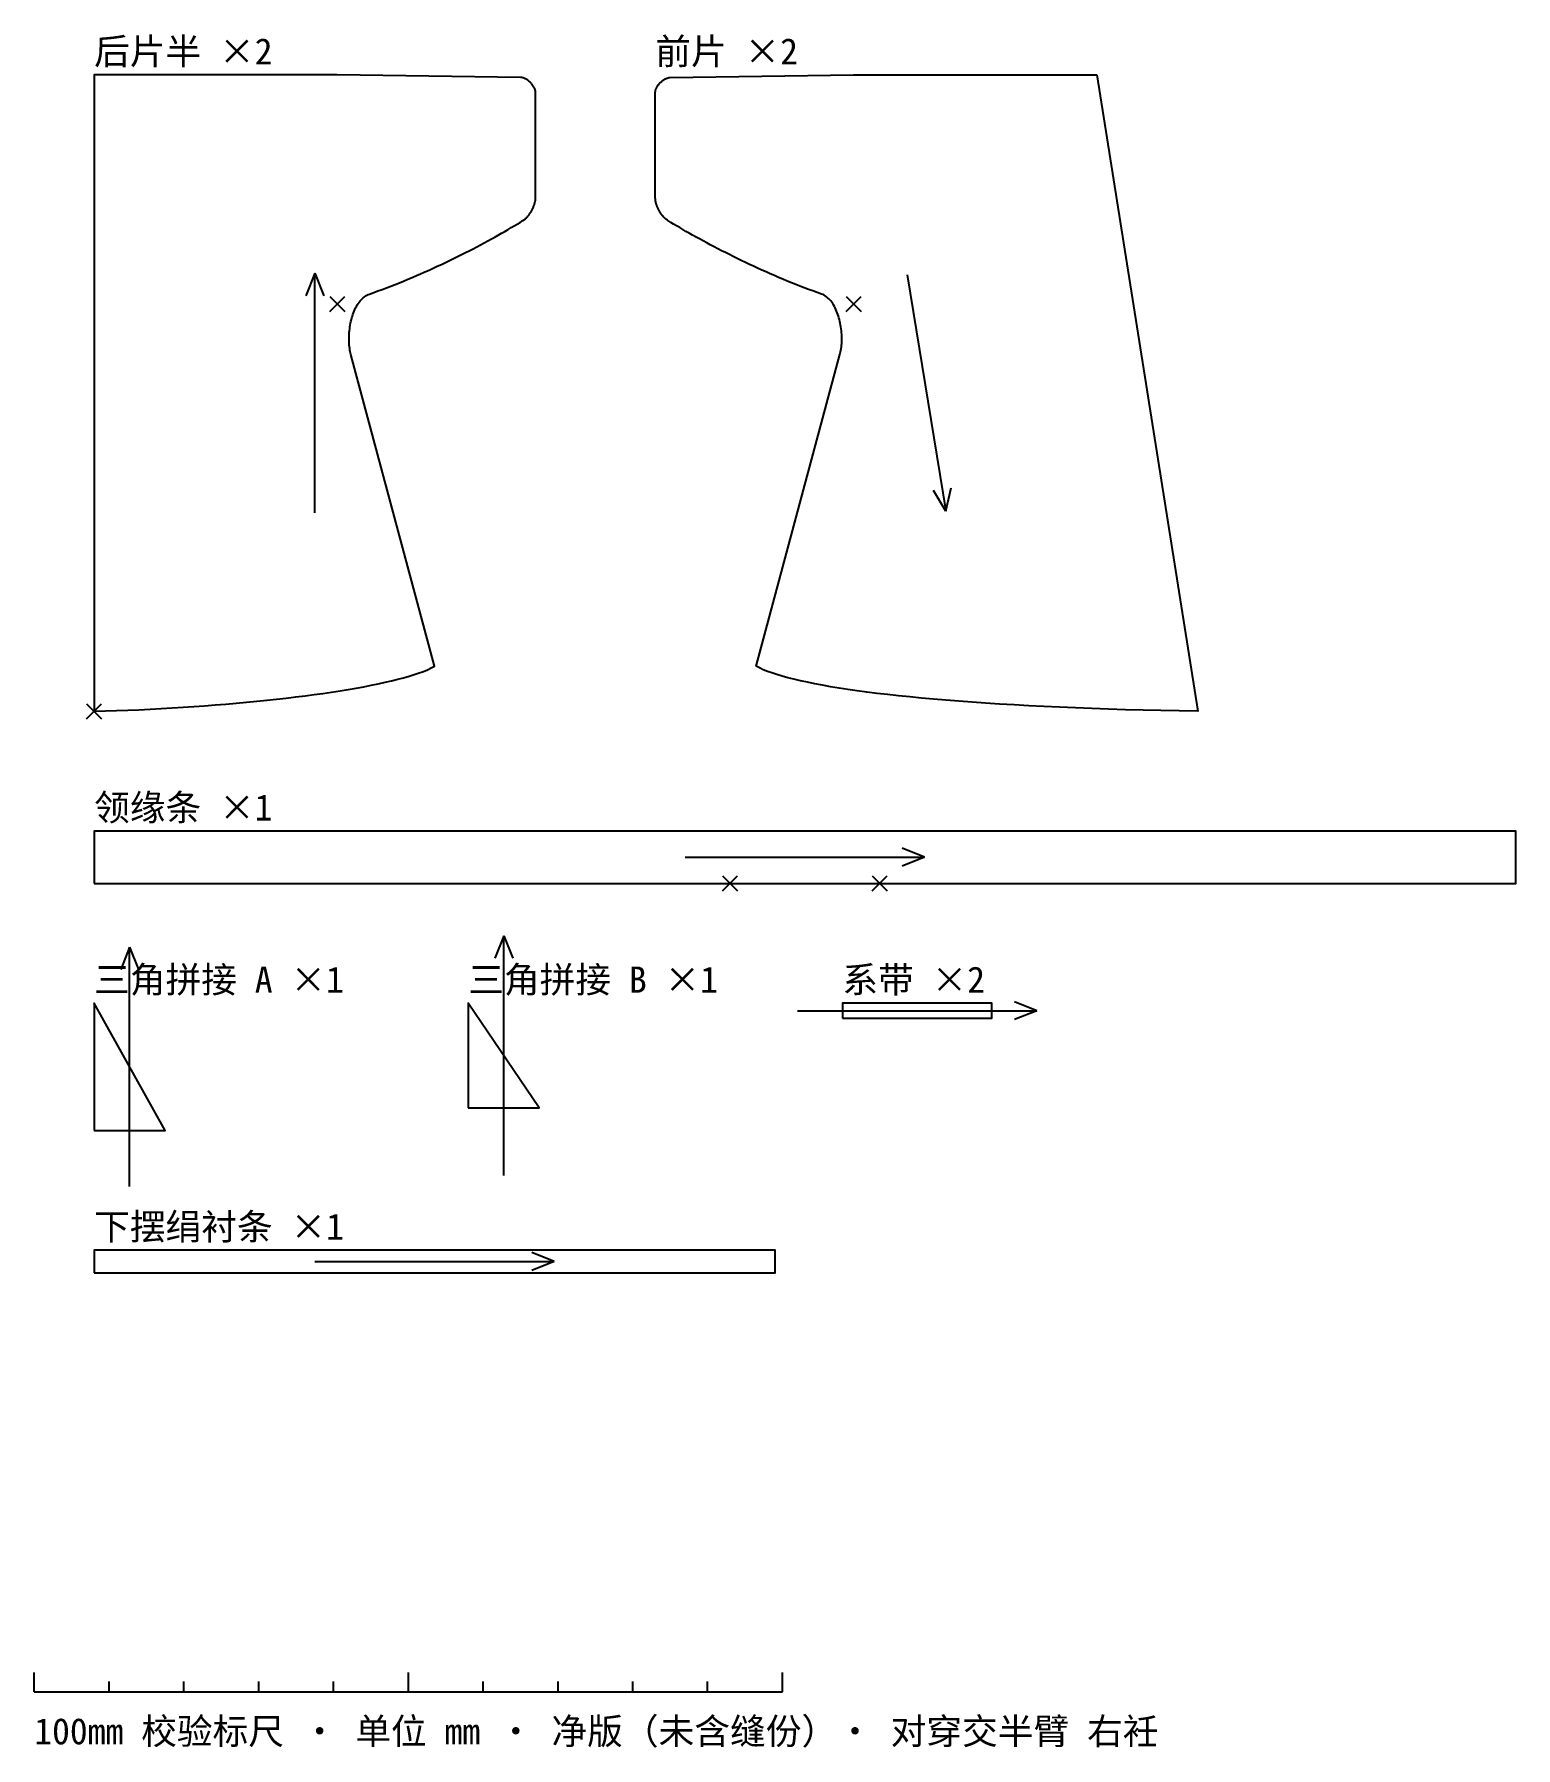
# Model space of a CAD drawing. Header units: millimetres. Extents: x 40 to 2020, y -135 to 2154.
import ezdxf

# ---------------------------------------------------------------- set-up
doc = ezdxf.new("R2010")
doc.units = ezdxf.units.MM
for name, color, linetype in [('CUT_轮廓', 7, 'Continuous'), ('DIM_标注', 4, 'Continuous'), ('GRAIN_布纹', 8, 'Continuous'), ('NOTCH_刀口', 1, 'Continuous'), ('TEXT_文字', 3, 'Continuous')]:
    doc.layers.add(name, color=color, linetype=linetype)
doc.styles.add('CN', font='simsun.ttc')

msp = doc.modelspace()

# ---------------------------------------------------------------- linework, layer by layer
at = {"layer": 'CUT_轮廓'}
for points in [[(120, 1250), (135, 1250.4), (150, 1250.9), (164.9, 1251.5), (179.9, 1252.1), (194.7, 1252.8), (209.5, 1253.5), (224.2, 1254.4), (238.8, 1255.3), (253.3, 1256.2), (267.7, 1257.3), (282, 1258.4), (296.1, 1259.5), (310, 1260.7), (323.8, 1262), (337.4, 1263.3), (350.7, 1264.6), (363.9, 1266.1), (376.8, 1267.5), (389.5, 1269.1), (401.9, 1270.6), (414, 1272.2), (425.9, 1273.9), (437.4, 1275.6), (448.7, 1277.4), (459.6, 1279.2), (470.2, 1281), (480.4, 1282.8), (490.3, 1284.8), (499.7, 1286.7), (508.8, 1288.7), (517.5, 1290.7), (525.8, 1292.7), (533.6, 1294.8), (541, 1296.9), (547.9, 1299), (554.3, 1301.2), (560.2, 1303.3), (565.7, 1305.5), (570.6, 1307.8), (575, 1310), (463.2, 1726.4), (462.7, 1728.3), (462.3, 1730.3), (461.9, 1732.4), (461.6, 1734.5), (461.3, 1736.7), (461.1, 1739), (460.9, 1741.3), (460.8, 1743.6), (460.8, 1746), (460.8, 1748.4), (460.8, 1750.9), (460.9, 1753.3), (461.1, 1755.8), (461.3, 1758.3), (461.6, 1760.8), (461.9, 1763.3), (462.3, 1765.7), (462.8, 1768.2), (463.3, 1770.7), (463.9, 1773.1), (464.5, 1775.5), (465.2, 1777.8), (465.9, 1780.1), (466.7, 1782.4), (467.6, 1784.6), (468.5, 1786.7), (469.5, 1788.8), (470.6, 1790.8), (471.7, 1792.8), (472.9, 1794.6), (474.1, 1796.4), (475.4, 1798.1), (476.7, 1799.6), (478.2, 1801.1), (479.7, 1802.4), (481.2, 1803.7), (482.8, 1804.8), (484.5, 1805.8), (486.2, 1806.6), (488, 1807.3), (493.7, 1809.3), (499.4, 1811.4), (505.1, 1813.5), (510.8, 1815.6), (516.6, 1817.8), (522.3, 1820.1), (528, 1822.4), (533.7, 1824.7), (539.4, 1827), (545.1, 1829.4), (550.7, 1831.9), (556.4, 1834.3), (562, 1836.8), (567.6, 1839.3), (573.2, 1841.8), (578.7, 1844.4), (584.2, 1847), (589.6, 1849.5), (595.1, 1852.1), (600.4, 1854.7), (605.8, 1857.4), (611, 1860), (616.2, 1862.6), (621.4, 1865.2), (626.5, 1867.8), (631.5, 1870.5), (636.5, 1873.1), (641.3, 1875.7), (646.2, 1878.3), (650.9, 1880.9), (655.5, 1883.4), (660.1, 1886), (664.6, 1888.5), (669, 1891), (673.2, 1893.5), (677.4, 1896), (681.5, 1898.4), (685.5, 1900.8), (689.4, 1903.1), (693.1, 1905.5), (693.8, 1905.9), (694.5, 1906.4), (695.2, 1906.9), (695.8, 1907.4), (696.5, 1908), (697.1, 1908.6), (697.8, 1909.2), (698.4, 1909.8), (699, 1910.5), (699.6, 1911.2), (700.2, 1911.9), (700.8, 1912.6), (701.4, 1913.3), (702, 1914.1), (702.5, 1914.9), (703, 1915.7), (703.6, 1916.5), (704.1, 1917.3), (704.5, 1918.1), (705, 1919), (705.5, 1919.8), (705.9, 1920.7), (706.3, 1921.5), (706.7, 1922.4), (707.1, 1923.3), (707.4, 1924.2), (707.8, 1925.1), (708.1, 1926), (708.4, 1926.8), (708.7, 1927.7), (708.9, 1928.6), (709.1, 1929.5), (709.3, 1930.4), (709.5, 1931.2), (709.7, 1932.1), (709.8, 1933), (709.9, 1933.8), (709.9, 1934.7), (710, 1935.5), (710, 1936.3), (710, 2076.3), (710, 2077), (709.9, 2077.6), (709.8, 2078.3), (709.7, 2079), (709.5, 2079.7), (709.3, 2080.4), (709, 2081.1), (708.8, 2081.8), (708.4, 2082.4), (708.1, 2083.1), (707.7, 2083.8), (707.3, 2084.5), (706.9, 2085.2), (706.5, 2085.9), (706, 2086.5), (705.5, 2087.2), (705, 2087.8), (704.4, 2088.4), (703.9, 2089.1), (703.3, 2089.7), (702.7, 2090.3), (702.1, 2090.8), (701.4, 2091.4), (700.8, 2091.9), (700.2, 2092.4), (699.5, 2092.9), (698.8, 2093.4), (698.2, 2093.8), (697.5, 2094.2), (696.8, 2094.6), (696.1, 2094.9), (695.4, 2095.3), (694.7, 2095.6), (694.1, 2095.8), (693.4, 2096), (692.7, 2096.2), (692, 2096.4), (691.3, 2096.5), (690.7, 2096.5), (690, 2096.6), (445, 2100), (215, 2100), (120, 2100)], [(1460, 2100), (1595, 1250), (1570.1, 1250.4), (1545.8, 1250.9), (1521.9, 1251.5), (1498.6, 1252.1), (1475.7, 1252.8), (1453.4, 1253.5), (1431.6, 1254.4), (1410.3, 1255.3), (1389.5, 1256.2), (1369.2, 1257.3), (1349.5, 1258.4), (1330.2, 1259.5), (1311.5, 1260.7), (1293.3, 1262), (1275.6, 1263.3), (1258.4, 1264.6), (1241.8, 1266.1), (1225.7, 1267.5), (1210.1, 1269.1), (1195, 1270.6), (1180.5, 1272.2), (1166.4, 1273.9), (1152.9, 1275.6), (1140, 1277.4), (1127.5, 1279.2), (1115.6, 1281), (1104.2, 1282.8), (1093.4, 1284.8), (1083.1, 1286.7), (1073.3, 1288.7), (1064, 1290.7), (1055.3, 1292.7), (1047.1, 1294.8), (1039.5, 1296.9), (1032.4, 1299), (1025.8, 1301.2), (1019.8, 1303.3), (1014.3, 1305.5), (1009.4, 1307.8), (1005, 1310), (1116.8, 1726.4), (1117.3, 1728.3), (1117.7, 1730.3), (1118.1, 1732.4), (1118.4, 1734.5), (1118.7, 1736.7), (1118.9, 1739), (1119.1, 1741.3), (1119.2, 1743.6), (1119.2, 1746), (1119.2, 1748.4), (1119.2, 1750.9), (1119.1, 1753.3), (1118.9, 1755.8), (1118.7, 1758.3), (1118.4, 1760.8), (1118.1, 1763.3), (1117.7, 1765.7), (1117.2, 1768.2), (1116.7, 1770.7), (1116.1, 1773.1), (1115.5, 1775.5), (1114.8, 1777.8), (1114.1, 1780.1), (1113.3, 1782.4), (1112.4, 1784.6), (1111.5, 1786.7), (1110.5, 1788.8), (1109.4, 1790.8), (1108.3, 1792.8), (1107.1, 1794.6), (1105.9, 1796.4), (1104.6, 1798.1), (1103.3, 1799.6), (1101.8, 1801.1), (1100.3, 1802.4), (1098.8, 1803.7), (1097.2, 1804.8), (1095.5, 1805.8), (1093.8, 1806.6), (1092, 1807.3), (1086.3, 1809.3), (1080.6, 1811.4), (1074.9, 1813.5), (1069.2, 1815.6), (1063.4, 1817.8), (1057.7, 1820.1), (1052, 1822.4), (1046.3, 1824.7), (1040.6, 1827), (1034.9, 1829.4), (1029.3, 1831.9), (1023.6, 1834.3), (1018, 1836.8), (1012.4, 1839.3), (1006.8, 1841.8), (1001.3, 1844.4), (995.8, 1847), (990.4, 1849.5), (984.9, 1852.1), (979.6, 1854.7), (974.2, 1857.4), (969, 1860), (963.8, 1862.6), (958.6, 1865.2), (953.5, 1867.8), (948.5, 1870.5), (943.5, 1873.1), (938.7, 1875.7), (933.8, 1878.3), (929.1, 1880.9), (924.5, 1883.4), (919.9, 1886), (915.4, 1888.5), (911, 1891), (906.8, 1893.5), (902.6, 1896), (898.5, 1898.4), (894.5, 1900.8), (890.6, 1903.1), (886.9, 1905.5), (886.2, 1905.9), (885.5, 1906.4), (884.8, 1906.9), (884.2, 1907.4), (883.5, 1908), (882.9, 1908.6), (882.2, 1909.2), (881.6, 1909.8), (881, 1910.5), (880.4, 1911.2), (879.8, 1911.9), (879.2, 1912.6), (878.6, 1913.3), (878, 1914.1), (877.5, 1914.9), (877, 1915.7), (876.4, 1916.5), (875.9, 1917.3), (875.5, 1918.1), (875, 1919), (874.5, 1919.8), (874.1, 1920.7), (873.7, 1921.5), (873.3, 1922.4), (872.9, 1923.3), (872.6, 1924.2), (872.2, 1925.1), (871.9, 1926), (871.6, 1926.8), (871.3, 1927.7), (871.1, 1928.6), (870.9, 1929.5), (870.7, 1930.4), (870.5, 1931.2), (870.3, 1932.1), (870.2, 1933), (870.1, 1933.8), (870.1, 1934.7), (870, 1935.5), (870, 1936.3), (870, 2076.3), (870, 2077), (870.1, 2077.6), (870.2, 2078.3), (870.3, 2079), (870.5, 2079.7), (870.7, 2080.4), (871, 2081.1), (871.2, 2081.8), (871.6, 2082.4), (871.9, 2083.1), (872.3, 2083.8), (872.7, 2084.5), (873.1, 2085.2), (873.5, 2085.9), (874, 2086.5), (874.5, 2087.2), (875, 2087.8), (875.6, 2088.4), (876.1, 2089.1), (876.7, 2089.7), (877.3, 2090.3), (877.9, 2090.8), (878.6, 2091.4), (879.2, 2091.9), (879.8, 2092.4), (880.5, 2092.9), (881.2, 2093.4), (881.8, 2093.8), (882.5, 2094.2), (883.2, 2094.6), (883.9, 2094.9), (884.6, 2095.3), (885.3, 2095.6), (885.9, 2095.8), (886.6, 2096), (887.3, 2096.2), (888, 2096.4), (888.7, 2096.5), (889.3, 2096.5), (890, 2096.6), (1135, 2100), (1460, 2100)], [(120, 1020), (2020, 1020), (2020, 1090), (120, 1090)], [(120, 690), (215, 690), (120, 860)], [(620, 720), (715, 720), (620, 860)], [(1120, 840), (1320, 840), (1320, 860), (1120, 860)], [(120, 500), (1030, 500), (1030, 530), (120, 530)]]:
    msp.add_lwpolyline(points, close=True, dxfattribs=at)
at = {"layer": 'DIM_标注'}
for p, q in [((40, -60), (40, -34)), ((540, -60), (540, -34)), ((1040, -60), (1040, -34)), ((40, -60), (1040, -60)), ((140, -60), (140, -46)), ((240, -60), (240, -46)), ((340, -60), (340, -46)), ((440, -60), (440, -46)), ((640, -60), (640, -46)), ((740, -60), (740, -46)), ((840, -60), (840, -46)), ((940, -60), (940, -46))]:
    msp.add_line(p, q, dxfattribs=at)
at = {"layer": 'GRAIN_布纹'}
for p, q in [((415, 1835), (403, 1805)), ((415, 1515), (415, 1835)), ((415, 1835), (427, 1805)), ((1206.6, 1832.9), (1258.4, 1517.1)), ((1258.4, 1517.1), (1241.7, 1544.8)), ((1258.4, 1517.1), (1265.4, 1548.6)), ((910, 1055), (1230, 1055)), ((1230, 1055), (1200, 1067)), ((1230, 1055), (1200, 1043)), ((667.5, 950), (655.5, 920)), ((667.5, 630), (667.5, 950)), ((667.5, 950), (679.5, 920)), ((167.5, 935), (155.5, 905)), ((167.5, 615), (167.5, 935)), ((167.5, 935), (179.5, 905)), ((1060, 850), (1380, 850)), ((1380, 850), (1350, 862)), ((1380, 850), (1350, 838)), ((735, 515), (705, 527)), ((415, 515), (735, 515)), ((735, 515), (705, 503))]:
    msp.add_line(p, q, dxfattribs=at)
at = {"layer": 'NOTCH_刀口'}
for p, q in [((435, 1784), (455, 1804)), ((435, 1804), (455, 1784)), ((1125, 1784), (1145, 1804)), ((1125, 1804), (1145, 1784)), ((110, 1240), (130, 1260)), ((110, 1260), (130, 1240)), ((960, 1010), (980, 1030)), ((960, 1030), (980, 1010)), ((1160, 1010), (1180, 1030)), ((1160, 1030), (1180, 1010))]:
    msp.add_line(p, q, dxfattribs=at)

# ---------------------------------------------------------------- texts
at = {"layer": 'TEXT_文字', "style": 'CN'}
for s, p in [('后片半 ×2', (120, 2114)), ('前片 ×2', (870, 2114)), ('领缘条 ×1', (120, 1104)), ('三角拼接 A ×1', (120, 874)), ('三角拼接 B ×1', (620, 874)), ('系带 ×2', (1120, 874)), ('下摆绢衬条 ×1', (120, 544)), ('100mm 校验标尺 · 单位 mm · 净版（未含缝份）· 对穿交半臂 右衽', (40, -130))]:
    msp.add_text(s, height=35, dxfattribs=at).set_placement(p)

doc.saveas('drawing.dxf')
